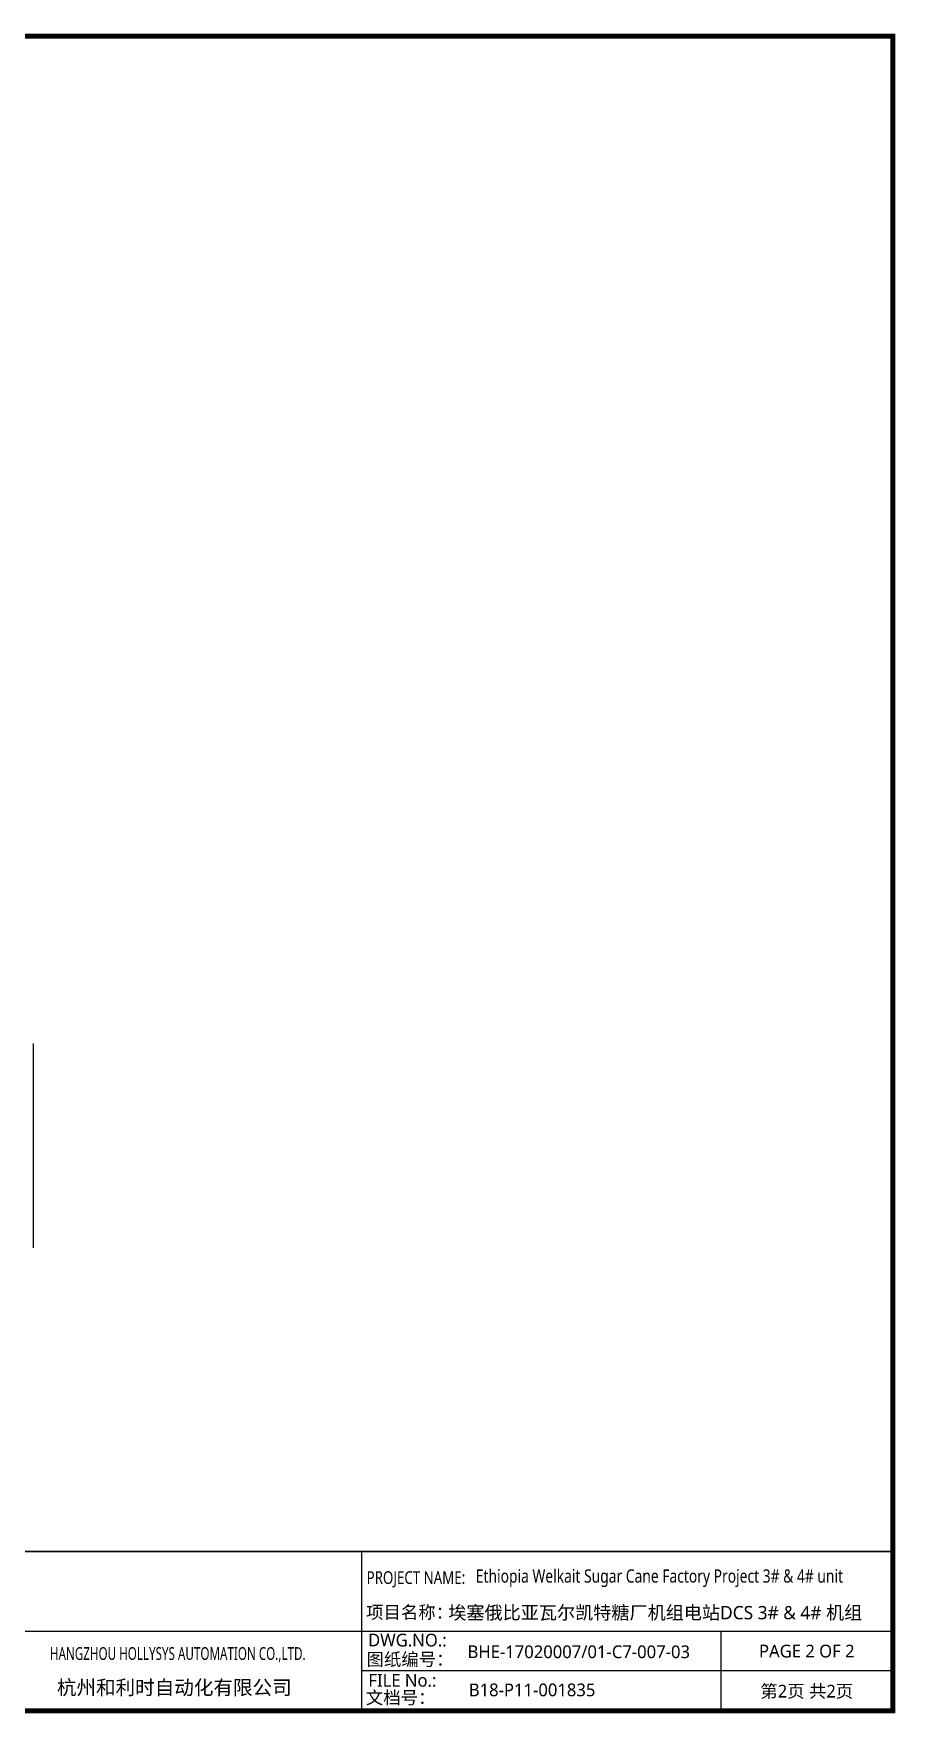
# Model space of a CAD drawing. Extents: x -29235853 to 12372, y -15815523 to 7212.
# Drawn here: x 10746 to 12367, y -3951 to -790 of the extents above; entities that cross this region are included whole.
import ezdxf
from ezdxf.enums import TextEntityAlignment as Align
from ezdxf.lldxf.tags import DXFTag

# ---------------------------------------------------------------- set-up
doc = ezdxf.new("R2010")
doc.units = 0
doc.header["$LTSCALE"] = 10
doc.header["$MEASUREMENT"] = 0
doc.layers.get('0').update_dxf_attribs({"linetype": 'CONTINUOUS'})
doc.layers.add('t', color=1, linetype='CONTINUOUS')
doc.layers.add('操作台', color=7, linetype='CONTINUOUS')
doc.styles.get("Standard").update_dxf_attribs({"font": '', "width": 0.65})
doc.styles.add('微软雅黑', font='')
doc.styles.get('Standard').set_extended_font_data('SimSun')
doc.styles.get('微软雅黑').set_extended_font_data('Microsoft YaHei')
tags = doc.linetypes.add('CENTER', pattern=[0.6, 0.375, -0.075, 0.075, -0.075]).pattern_tags.tags
tags[10:11] = [DXFTag(74, 4), DXFTag(75, 0), DXFTag(340, '0'), DXFTag(46, 1.0), DXFTag(50, 0.0), DXFTag(44, 0.0), DXFTag(45, 0.0)]
tags[8:9] = [DXFTag(74, 4), DXFTag(75, 0), DXFTag(340, '0'), DXFTag(46, 1.0), DXFTag(50, 0.0), DXFTag(44, 0.0), DXFTag(45, 0.0)]
tags[6:7] = [DXFTag(74, 4), DXFTag(75, 0), DXFTag(340, '0'), DXFTag(46, 1.0), DXFTag(50, 0.0), DXFTag(44, 0.0), DXFTag(45, 0.0)]
tags[4:5] = [DXFTag(74, 4), DXFTag(75, 0), DXFTag(340, '0'), DXFTag(46, 1.0), DXFTag(50, 0.0), DXFTag(44, 0.0), DXFTag(45, 0.0)]

# ---------------------------------------------------------------- blocks, each defined once
blk = doc.blocks.new('图框-中英文.180408')
at = {"color": 7}
for p, q in [((3115.642035047145, -2851.581424744189), (3115.642035047145, -3151.581424744189)), ((2215.642035047145, -3001.581424744189), (3115.642035047145, -3001.581424744189)), ((3115.642035047145, -3001.581424744189), (4115.642035047145, -3001.581424744189)), ((3791.785572043125, -3001.581424744189), (3791.785572043125, -3151.581424744189)), ((4115.642035047145, -3076.581424744189), (3115.642035047145, -3076.581424744189))]:
    blk.add_line(p, q, dxfattribs=at)
at = {"color": 7, "const_width": 3}
blk.add_lwpolyline([(4115.642035047145, -2851.581424744189), (0, -2851.581424744189)], dxfattribs=at)
at = {"layer": 't', "color": 7, "const_width": 9.61519705431492}
blk.add_lwpolyline([(4115.642035047145, -3151.581424744189), (4115.642035047145, 0), (0, 0), (0, -3151.581424744189)], close=True, dxfattribs=at)
at = {"color": 7, "linetype": 'CENTER', "style": '微软雅黑'}
for s, height, p in [('项目名称：', 24, (3124.400708290763, -2978.08435632446)), ('图纸编号：', 24, (3125.2212882557, -3066.664538382978)), ('杭州和利时自动化有限公司', 27, (2542.549152440595, -3121.114498389041)), ('文档号：', 24, (3124.032392707933, -3138.728717091954))]:
    blk.add_text(s, height=height, dxfattribs=at).set_placement(p)
at = {"color": 7, "style": '微软雅黑', "flags": 8}
for tag, p, height in [('DWG.NAME:', (1381.636459220965, -2910.37952511241), 25), ('DWG.NO.:', (3128.186172261583, -3030.402470643486), 24), ('图纸编号', (3315.362718925957, -3052.404678158069), 24), ('FILENO.:', (3128.672545599984, -3106.104124450346), 24), ('文档号', (3317.726365529132, -3124.132485953713), 24)]:
    blk.add_attdef(tag, p, '', height=height, dxfattribs=at)
at = {"color": 7, "style": '微软雅黑', "width": 0.8, "flags": 8}
for tag, p, height in [('PROJECTNAME:', (3125.480185663539, -2912.807924402037), 24), ('PROJECT_NAME', (3330.905957438157, -2910.329193483971), 25)]:
    blk.add_attdef(tag, p, '', height=height, dxfattribs=at)
at = {"color": 7, "style": '微软雅黑', "width": 0.7, "flags": 8}
for tag, p in [('RENLIU', (698.1883070825425, -2950.380597809435)), ('SHUFENWANG', (885.7882910716289, -2950.380597809435)), ('FANGHOU', (1069.730755450379, -2950.380597809435)), ('DANDANLI', (1250.015700218792, -2950.380597809435)), ('HANGZHOUHOLLYSYSAUTOMATIONCO.,LTD.', (2770.082304289484, -3045.714803244191))]:
    blk.add_attdef(tag, text='', height=24, dxfattribs=at).set_placement(p, align=Align.MIDDLE)
at = {"color": 7, "style": '微软雅黑', "flags": 8}
for tag, p in [('图纸名称:', (1377.81237181677, -2965.923337057193)), ('项目名称', (3279.060043926354, -2986.764379690278))]:
    blk.add_attdef(tag, text='', height=25, dxfattribs=at).set_placement(p, align=Align.BOTTOM_LEFT)
at = {"color": 7, "flags": 8}
blk.add_attdef('A', text='', height=23, dxfattribs=at).set_placement((59.89920926059131, -2974.881554149018), align=Align.MIDDLE)
at = {"color": 7, "style": '微软雅黑', "flags": 8}
for tag, height, p in [('设计时间', 23, (213.8658221408186, -2974.881554149018)), ('刘仁', 23, (698.1883070825425, -3002.188376027443)), ('王姝芬', 23, (885.7882910716289, -3002.188376027443)), ('侯方', 23, (1069.730755450379, -3002.188376027443)), ('李丹丹', 23, (1250.015700218792, -3002.188376027443)), ('#10STATIONONTROLCABINETCOVER', 30, (1777.900103825072, -3017.182374560078)), ('PAGEXOFX', 24, (3953.713803545135, -3039.081424744189)), ('REV.', 24, (59.38265968048654, -3063.048954873535)), ('DATE', 24, (208.907791745165, -3063.048954873535)), ('DESCRIPTION', 24, (451.7192896086781, -3063.048954873535)), ('PREPARED', 24, (698.1883070825425, -3063.048954873535)), ('CHECKED', 24, (885.7882910716144, -3063.048954873535)), ('SIGNED', 24, (1069.730755450364, -3063.048954873535)), ('APPROVED', 24, (1250.015700218792, -3063.048954873535)), ('图纸名称', 30, (1777.900103825072, -3094.695064044037)), ('第几页共几页', 24, (3953.713803545135, -3114.081424744189))]:
    blk.add_attdef(tag, text='', height=height, dxfattribs=at).set_placement(p, align=Align.MIDDLE)

msp = doc.modelspace()

# ---------------------------------------------------------------- linework, layer by layer
at = {"layer": '操作台'}
msp.add_line((10745.83672662454, -3074.813081490194), (10745.83672662454, -2690.124725495158), dxfattribs=at)

# ---------------------------------------------------------------- block references
at = {"color": 1, "lineweight": -2}
ref = msp.add_blockref('图框-中英文.180408', (8247.043391477224, -794.6401455824334), dxfattribs=at)
ref.add_attrib('第几页共几页', '第2页 共2页', dxfattribs={"color": 7, "height": 24, "style": '微软雅黑'}).set_placement((12200.75719502236, -3908.721570326622), align=Align.MIDDLE)
ref.add_attrib('图纸编号', 'BHE-17020007/01-C7-007-03', (11562.40611040318, -3847.044823740503), dxfattribs={"color": 7, "height": 24, "style": '微软雅黑'})
ref.add_attrib('文档号', 'B18-P11-001835 ', (11564.76975700636, -3918.772631536146), dxfattribs={"color": 7, "height": 24, "style": '微软雅黑'})
ref.add_attrib('HANGZHOUHOLLYSYSAUTOMATIONCO.,LTD.', 'HANGZHOU HOLLYSYS AUTOMATION CO.,LTD.', dxfattribs={"color": 7, "height": 24, "style": '微软雅黑', "width": 0.6999999999999998}).set_placement((11017.12569576671, -3840.354948826624), align=Align.MIDDLE)
ref.add_attrib('项目名称', '埃塞俄比亚瓦尔凯特糖厂机组电站DCS 3# & 4# 机组', dxfattribs={"color": 7, "height": 25, "style": '微软雅黑'}).set_placement((11526.10343540358, -3781.404525272711), align=Align.BOTTOM_LEFT)
ref.add_attrib('PROJECT_NAME', 'Ethiopia Welkait Sugar Cane Factory Project 3# & 4# unit ', (11577.94934891538, -3704.969339066404), dxfattribs={"color": 7, "height": 25, "style": '微软雅黑', "width": 0.8})
ref.add_attrib('PAGEXOFX', 'PAGE 2 OF 2', dxfattribs={"color": 7, "height": 24, "style": '微软雅黑'}).set_placement((12200.75719502236, -3833.721570326622), align=Align.MIDDLE)
ref.add_attrib('DWG.NO.:', 'DWG.NO.:', (11375.22956373881, -3825.042616225919), dxfattribs={"color": 7, "height": 24, "style": '微软雅黑'})
ref.add_attrib('FILENO.:', 'FILE No.:', (11375.71593707721, -3900.744270032779), dxfattribs={"color": 7, "height": 24, "style": '微软雅黑'})
ref.add_attrib('PROJECTNAME:', 'PROJECT NAME:', (11372.52357714076, -3707.448069984471), dxfattribs={"color": 7, "height": 24, "style": '微软雅黑', "width": 0.8000000000000002})

doc.saveas('drawing.dxf')
